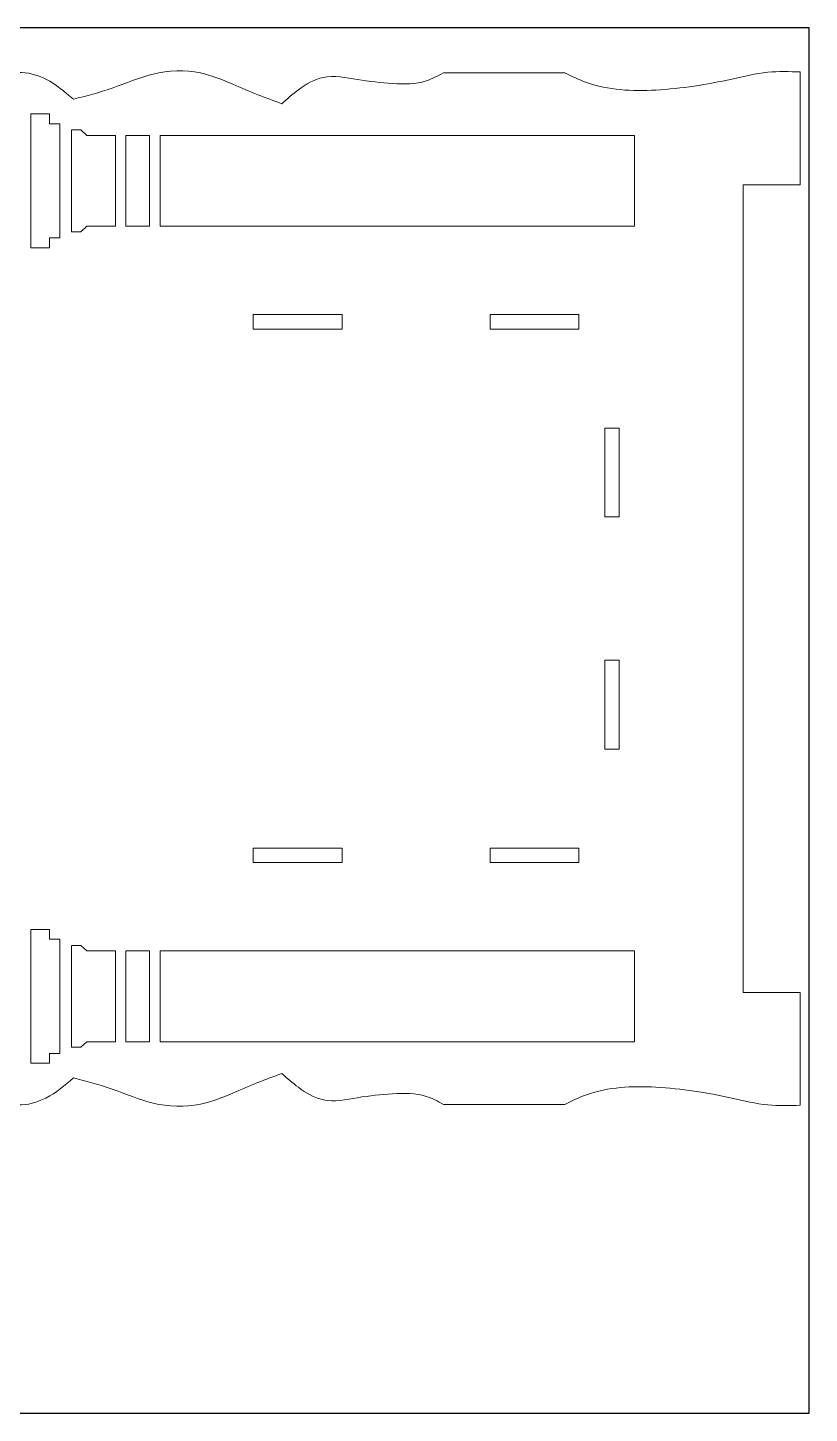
# Model space of a CAD drawing. Header units: inches. Extents: x -604 to 396, y -92 to 517.
# Drawn here: x 232.7 to 395.7, y -79.6 to 209.4 of the extents above; entities that cross this region are included whole.
import ezdxf

# ---------------------------------------------------------------- set-up
doc = ezdxf.new("R2010")
doc.units = ezdxf.units.IN
doc.header["$MEASUREMENT"] = 0
doc.layers.add('Layer 1', color=7, linetype='Continuous')

msp = doc.modelspace()

# ---------------------------------------------------------------- linework, layer by layer
at = {"color": 1}
msp.add_lwpolyline([(-16.29, -79.62), (395.71, -79.62), (395.71, 209.38), (-16.29, 209.38)], close=True, dxfattribs=at)
at = {"layer": 'Layer 1', "lineweight": 9}
for points, knots in [([(393.82, 200.16), (393.82, 200.16), (393.82, 176.61), (393.82, 176.61), (393.82, 176.61), (393.82, 176.61), (381.95, 176.61), (381.95, 176.61), (381.95, 176.61), (381.95, 176.61), (381.95, 92.39), (381.95, 92.39), (381.95, 92.39), (381.95, 92.39), (381.95, 8.17), (381.95, 8.17), (381.95, 8.17), (381.95, 8.17), (393.82, 8.17), (393.82, 8.17), (393.82, 8.17), (393.82, 8.17), (393.82, -15.37), (393.82, -15.37), (393.82, -15.37), (391.56, -15.45), (389.3, -15.53), (387.07, -15.31), (387.07, -15.31), (384.54, -15.06), (382.06, -14.45), (379.57, -13.9), (379.57, -13.9), (374.34, -12.74), (369.1, -11.88), (363.7, -11.6), (363.7, -11.6), (358.8, -11.34), (353.77, -11.55), (349.22, -13.19), (349.22, -13.19), (347.69, -13.74), (346.21, -14.46), (344.72, -15.18), (344.72, -15.18), (336.28, -15.18), (327.83, -15.18), (319.39, -15.18), (319.39, -15.18), (318.22, -14.54), (317.05, -13.91), (315.82, -13.51), (315.82, -13.51), (313.61, -12.79), (311.16, -12.82), (308.8, -12.97), (308.8, -12.97), (306.33, -13.12), (303.95, -13.38), (301.49, -13.79), (301.49, -13.79), (299.08, -14.19), (296.61, -14.73), (294.3, -14.24), (294.3, -14.24), (292.45, -13.85), (290.72, -12.8), (289.15, -11.63), (289.15, -11.63), (287.93, -10.72), (286.81, -9.73), (285.69, -8.75), (285.69, -8.75), (284.01, -9.36), (282.33, -9.97), (280.68, -10.63), (280.68, -10.63), (278.92, -11.33), (277.19, -12.09), (275.45, -12.83), (275.45, -12.83), (273.25, -13.76), (271.03, -14.67), (268.71, -15.15), (268.71, -15.15), (265.49, -15.82), (262.08, -15.69), (258.87, -14.92), (258.87, -14.92), (255.92, -14.22), (253.15, -12.98), (250.3, -11.99), (250.3, -11.99), (247.66, -11.08), (244.95, -10.38), (242.24, -9.68), (242.24, -9.68), (240.44, -11.23), (238.64, -12.78), (236.51, -13.86), (236.51, -13.86), (234.7, -14.78), (232.65, -15.36), (230.65, -15.28), (230.65, -15.28), (229.58, -15.24), (228.52, -15.01), (227.47, -14.76), (227.47, -14.76), (225.53, -14.28), (223.63, -13.7), (221.7, -13.25), (221.7, -13.25), (217.37, -12.23), (212.89, -11.89), (208.39, -11.79), (208.39, -11.79), (205.07, -11.71), (201.74, -11.76), (198.53, -12.39), (198.53, -12.39), (195.43, -13), (192.44, -14.16), (189.45, -15.31), (189.45, -15.31), (187.19, -15.25), (184.92, -15.19), (182.67, -14.96), (182.67, -14.96), (179.31, -14.62), (175.97, -13.91), (172.78, -12.69), (172.78, -12.69), (168.19, -10.96), (163.91, -8.19), (160.72, -4.48), (160.72, -4.48), (156.19, 0.8), (153.88, 7.97), (153.38, 14.94), (153.38, 14.94), (153.18, 17.79), (153.28, 20.6), (153.38, 23.41), (153.38, 23.41), (148.59, 25.7), (143.8, 28), (139.69, 31.37), (139.69, 31.37), (136.72, 33.81), (134.1, 36.82), (132.45, 40.25), (132.45, 40.25), (130.59, 44.1), (129.94, 48.48), (129.78, 52.8), (129.78, 52.8), (129.61, 57.4), (130.01, 61.92), (130.4, 66.44), (130.4, 66.44), (118.03, 68.91), (109.12, 79.78), (109.12, 92.39), (109.12, 92.39), (109.12, 105.01), (118.03, 115.87), (130.4, 118.34), (130.4, 118.34), (130.01, 122.86), (129.61, 127.38), (129.78, 131.98), (129.78, 131.98), (129.94, 136.3), (130.59, 140.69), (132.45, 144.53), (132.45, 144.53), (134.1, 147.97), (136.72, 150.97), (139.69, 153.42), (139.69, 153.42), (143.8, 156.79), (148.59, 159.08), (153.38, 161.38), (153.38, 161.38), (153.28, 164.19), (153.18, 167), (153.38, 169.84), (153.38, 169.84), (153.88, 176.82), (156.19, 183.99), (160.72, 189.26), (160.72, 189.26), (163.91, 192.97), (168.19, 195.74), (172.78, 197.48), (172.78, 197.48), (175.97, 198.69), (179.31, 199.4), (182.67, 199.74), (182.67, 199.74), (184.92, 199.97), (187.19, 200.03), (189.45, 200.1), (189.45, 200.1), (192.44, 198.94), (195.43, 197.79), (198.53, 197.17), (198.53, 197.17), (201.74, 196.54), (205.07, 196.49), (208.39, 196.57), (208.39, 196.57), (212.89, 196.68), (217.37, 197.02), (221.7, 198.03), (221.7, 198.03), (223.63, 198.48), (225.53, 199.06), (227.47, 199.54), (227.47, 199.54), (228.52, 199.8), (229.58, 200.02), (230.65, 200.06), (230.65, 200.06), (232.65, 200.14), (234.7, 199.56), (236.51, 198.64), (236.51, 198.64), (238.64, 197.56), (240.44, 196.02), (242.24, 194.47), (242.24, 194.47), (244.95, 195.17), (247.66, 195.86), (250.3, 196.78), (250.3, 196.78), (253.15, 197.76), (255.92, 199), (258.87, 199.71), (258.87, 199.71), (262.08, 200.47), (265.49, 200.61), (268.71, 199.94), (268.71, 199.94), (271.03, 199.45), (273.25, 198.55), (275.45, 197.62), (275.45, 197.62), (277.19, 196.87), (278.92, 196.11), (280.68, 195.41), (280.68, 195.41), (282.33, 194.75), (284.01, 194.14), (285.69, 193.53), (285.69, 193.53), (286.81, 194.52), (287.93, 195.5), (289.15, 196.41), (289.15, 196.41), (290.72, 197.58), (292.45, 198.63), (294.3, 199.02), (294.3, 199.02), (296.61, 199.51), (299.08, 198.98), (301.49, 198.58), (301.49, 198.58), (303.95, 198.17), (306.33, 197.9), (308.8, 197.75), (308.8, 197.75), (311.16, 197.61), (313.61, 197.58), (315.82, 198.29), (315.82, 198.29), (317.05, 198.69), (318.22, 199.33), (319.39, 199.96), (319.39, 199.96), (327.83, 199.96), (336.28, 199.96), (344.72, 199.96), (344.72, 199.96), (346.21, 199.24), (347.69, 198.53), (349.22, 197.97), (349.22, 197.97), (353.77, 196.33), (358.8, 196.12), (363.7, 196.38), (363.7, 196.38), (369.1, 196.67), (374.34, 197.52), (379.57, 198.68), (379.57, 198.68), (382.06, 199.23), (384.54, 199.85), (387.07, 200.09), (387.07, 200.09), (389.3, 200.31), (391.56, 200.23), (393.82, 200.16)], [0, 0, 0, 0, 0.012987, 0.012987, 0.012987, 0.012987, 0.025974, 0.025974, 0.025974, 0.025974, 0.038961, 0.038961, 0.038961, 0.038961, 0.051948, 0.051948, 0.051948, 0.051948, 0.064935, 0.064935, 0.064935, 0.064935, 0.077922, 0.077922, 0.077922, 0.077922, 0.090909, 0.090909, 0.090909, 0.090909, 0.103896, 0.103896, 0.103896, 0.103896, 0.116883, 0.116883, 0.116883, 0.116883, 0.12987, 0.12987, 0.12987, 0.12987, 0.142857, 0.142857, 0.142857, 0.142857, 0.155844, 0.155844, 0.155844, 0.155844, 0.168831, 0.168831, 0.168831, 0.168831, 0.181818, 0.181818, 0.181818, 0.181818, 0.194805, 0.194805, 0.194805, 0.194805, 0.207792, 0.207792, 0.207792, 0.207792, 0.220779, 0.220779, 0.220779, 0.220779, 0.233766, 0.233766, 0.233766, 0.233766, 0.246753, 0.246753, 0.246753, 0.246753, 0.25974, 0.25974, 0.25974, 0.25974, 0.272727, 0.272727, 0.272727, 0.272727, 0.285714, 0.285714, 0.285714, 0.285714, 0.298701, 0.298701, 0.298701, 0.298701, 0.311688, 0.311688, 0.311688, 0.311688, 0.324675, 0.324675, 0.324675, 0.324675, 0.337662, 0.337662, 0.337662, 0.337662, 0.350649, 0.350649, 0.350649, 0.350649, 0.363636, 0.363636, 0.363636, 0.363636, 0.376623, 0.376623, 0.376623, 0.376623, 0.38961, 0.38961, 0.38961, 0.38961, 0.402597, 0.402597, 0.402597, 0.402597, 0.415584, 0.415584, 0.415584, 0.415584, 0.428571, 0.428571, 0.428571, 0.428571, 0.441558, 0.441558, 0.441558, 0.441558, 0.454545, 0.454545, 0.454545, 0.454545, 0.467532, 0.467532, 0.467532, 0.467532, 0.480519, 0.480519, 0.480519, 0.480519, 0.493506, 0.493506, 0.493506, 0.493506, 0.506494, 0.506494, 0.506494, 0.506494, 0.519481, 0.519481, 0.519481, 0.519481, 0.532468, 0.532468, 0.532468, 0.532468, 0.545455, 0.545455, 0.545455, 0.545455, 0.558442, 0.558442, 0.558442, 0.558442, 0.571429, 0.571429, 0.571429, 0.571429, 0.584416, 0.584416, 0.584416, 0.584416, 0.597403, 0.597403, 0.597403, 0.597403, 0.61039, 0.61039, 0.61039, 0.61039, 0.623377, 0.623377, 0.623377, 0.623377, 0.636364, 0.636364, 0.636364, 0.636364, 0.649351, 0.649351, 0.649351, 0.649351, 0.662338, 0.662338, 0.662338, 0.662338, 0.675325, 0.675325, 0.675325, 0.675325, 0.688312, 0.688312, 0.688312, 0.688312, 0.701299, 0.701299, 0.701299, 0.701299, 0.714286, 0.714286, 0.714286, 0.714286, 0.727273, 0.727273, 0.727273, 0.727273, 0.74026, 0.74026, 0.74026, 0.74026, 0.753247, 0.753247, 0.753247, 0.753247, 0.766234, 0.766234, 0.766234, 0.766234, 0.779221, 0.779221, 0.779221, 0.779221, 0.792208, 0.792208, 0.792208, 0.792208, 0.805195, 0.805195, 0.805195, 0.805195, 0.818182, 0.818182, 0.818182, 0.818182, 0.831169, 0.831169, 0.831169, 0.831169, 0.844156, 0.844156, 0.844156, 0.844156, 0.857143, 0.857143, 0.857143, 0.857143, 0.87013, 0.87013, 0.87013, 0.87013, 0.883117, 0.883117, 0.883117, 0.883117, 0.896104, 0.896104, 0.896104, 0.896104, 0.909091, 0.909091, 0.909091, 0.909091, 0.922078, 0.922078, 0.922078, 0.922078, 0.935065, 0.935065, 0.935065, 0.935065, 0.948052, 0.948052, 0.948052, 0.948052, 0.961039, 0.961039, 0.961039, 0.961039, 0.974026, 0.974026, 0.974026, 0.974026, 1, 1, 1, 1]), ([(239.41, 189.34), (239.41, 189.34), (237.25, 189.34), (237.25, 189.34), (237.25, 189.34), (237.25, 189.34), (237.25, 191.39), (237.25, 191.39), (237.25, 191.39), (237.25, 191.39), (233.33, 191.39), (233.33, 191.39), (233.33, 191.39), (233.33, 191.39), (233.33, 163.49), (233.33, 163.49), (233.33, 163.49), (233.33, 163.49), (237.25, 163.49), (237.25, 163.49), (237.25, 163.49), (237.25, 163.49), (237.25, 165.54), (237.25, 165.54), (237.25, 165.54), (237.25, 165.54), (239.41, 165.54), (239.41, 165.54), (239.41, 165.54), (239.41, 165.54), (239.41, 189.34), (239.41, 189.34)], [0, 0, 0, 0, 0.111111, 0.111111, 0.111111, 0.111111, 0.222222, 0.222222, 0.222222, 0.222222, 0.333333, 0.333333, 0.333333, 0.333333, 0.444444, 0.444444, 0.444444, 0.444444, 0.555556, 0.555556, 0.555556, 0.555556, 0.666667, 0.666667, 0.666667, 0.666667, 0.777778, 0.777778, 0.777778, 0.777778, 1, 1, 1, 1]), ([(241.82, 177.44), (241.82, 177.44), (241.82, 166.82), (241.82, 166.82), (241.82, 166.82), (241.82, 166.82), (243.77, 166.82), (243.77, 166.82), (243.77, 166.82), (243.77, 166.82), (245.05, 167.98), (245.05, 167.98), (245.05, 167.98), (245.05, 167.98), (250.98, 167.98), (250.98, 167.98), (250.98, 167.98), (250.98, 167.98), (250.98, 186.9), (250.98, 186.9), (250.98, 186.9), (250.98, 186.9), (245.05, 186.9), (245.05, 186.9), (245.05, 186.9), (245.05, 186.9), (243.77, 188.06), (243.77, 188.06), (243.77, 188.06), (243.77, 188.06), (241.82, 188.06), (241.82, 188.06), (241.82, 188.06), (241.82, 188.06), (241.82, 177.44), (241.82, 177.44)], [0, 0, 0, 0, 0.1, 0.1, 0.1, 0.1, 0.2, 0.2, 0.2, 0.2, 0.3, 0.3, 0.3, 0.3, 0.4, 0.4, 0.4, 0.4, 0.5, 0.5, 0.5, 0.5, 0.6, 0.6, 0.6, 0.6, 0.7, 0.7, 0.7, 0.7, 0.8, 0.8, 0.8, 0.8, 1, 1, 1, 1]), ([(253.2, 186.9), (253.2, 186.9), (258.13, 186.9), (258.13, 186.9), (258.13, 186.9), (258.13, 186.9), (258.13, 167.98), (258.13, 167.98), (258.13, 167.98), (258.13, 167.98), (253.2, 167.98), (253.2, 167.98), (253.2, 167.98), (253.2, 167.98), (253.2, 186.9), (253.2, 186.9)], [0, 0, 0, 0, 0.2, 0.2, 0.2, 0.2, 0.4, 0.4, 0.4, 0.4, 0.6, 0.6, 0.6, 0.6, 1, 1, 1, 1]), ([(260.35, 186.9), (260.35, 186.9), (359.23, 186.9), (359.23, 186.9), (359.23, 186.9), (359.23, 186.9), (359.23, 167.98), (359.23, 167.98), (359.23, 167.98), (359.23, 167.98), (260.35, 167.98), (260.35, 167.98), (260.35, 167.98), (260.35, 167.98), (260.35, 186.9), (260.35, 186.9)], [0, 0, 0, 0, 0.2, 0.2, 0.2, 0.2, 0.4, 0.4, 0.4, 0.4, 0.6, 0.6, 0.6, 0.6, 1, 1, 1, 1]), ([(279.75, 149.53), (279.75, 149.53), (279.75, 146.53), (279.75, 146.53), (279.75, 146.53), (279.75, 146.53), (298.28, 146.53), (298.28, 146.53), (298.28, 146.53), (298.28, 146.53), (298.28, 149.53), (298.28, 149.53), (298.28, 149.53), (298.28, 149.53), (279.75, 149.53), (279.75, 149.53)], [0, 0, 0, 0, 0.2, 0.2, 0.2, 0.2, 0.4, 0.4, 0.4, 0.4, 0.6, 0.6, 0.6, 0.6, 1, 1, 1, 1]), ([(329.13, 149.53), (329.13, 149.53), (329.13, 146.53), (329.13, 146.53), (329.13, 146.53), (329.13, 146.53), (347.66, 146.53), (347.66, 146.53), (347.66, 146.53), (347.66, 146.53), (347.66, 149.53), (347.66, 149.53), (347.66, 149.53), (347.66, 149.53), (329.13, 149.53), (329.13, 149.53)], [0, 0, 0, 0, 0.2, 0.2, 0.2, 0.2, 0.4, 0.4, 0.4, 0.4, 0.6, 0.6, 0.6, 0.6, 1, 1, 1, 1]), ([(353.09, 125.87), (353.09, 125.87), (356.09, 125.87), (356.09, 125.87), (356.09, 125.87), (356.09, 125.87), (356.09, 107.34), (356.09, 107.34), (356.09, 107.34), (356.09, 107.34), (353.09, 107.34), (353.09, 107.34), (353.09, 107.34), (353.09, 107.34), (353.09, 125.87), (353.09, 125.87)], [0, 0, 0, 0, 0.2, 0.2, 0.2, 0.2, 0.4, 0.4, 0.4, 0.4, 0.6, 0.6, 0.6, 0.6, 1, 1, 1, 1]), ([(353.09, 58.91), (353.09, 58.91), (356.09, 58.91), (356.09, 58.91), (356.09, 58.91), (356.09, 58.91), (356.09, 77.44), (356.09, 77.44), (356.09, 77.44), (356.09, 77.44), (353.09, 77.44), (353.09, 77.44), (353.09, 77.44), (353.09, 77.44), (353.09, 58.91), (353.09, 58.91)], [0, 0, 0, 0, 0.2, 0.2, 0.2, 0.2, 0.4, 0.4, 0.4, 0.4, 0.6, 0.6, 0.6, 0.6, 1, 1, 1, 1]), ([(279.75, 35.25), (279.75, 35.25), (279.75, 38.25), (279.75, 38.25), (279.75, 38.25), (279.75, 38.25), (298.28, 38.25), (298.28, 38.25), (298.28, 38.25), (298.28, 38.25), (298.28, 35.25), (298.28, 35.25), (298.28, 35.25), (298.28, 35.25), (279.75, 35.25), (279.75, 35.25)], [0, 0, 0, 0, 0.2, 0.2, 0.2, 0.2, 0.4, 0.4, 0.4, 0.4, 0.6, 0.6, 0.6, 0.6, 1, 1, 1, 1]), ([(329.13, 35.25), (329.13, 35.25), (329.13, 38.25), (329.13, 38.25), (329.13, 38.25), (329.13, 38.25), (347.66, 38.25), (347.66, 38.25), (347.66, 38.25), (347.66, 38.25), (347.66, 35.25), (347.66, 35.25), (347.66, 35.25), (347.66, 35.25), (329.13, 35.25), (329.13, 35.25)], [0, 0, 0, 0, 0.2, 0.2, 0.2, 0.2, 0.4, 0.4, 0.4, 0.4, 0.6, 0.6, 0.6, 0.6, 1, 1, 1, 1]), ([(239.41, -4.55), (239.41, -4.55), (237.25, -4.55), (237.25, -4.55), (237.25, -4.55), (237.25, -4.55), (237.25, -6.6), (237.25, -6.6), (237.25, -6.6), (237.25, -6.6), (233.33, -6.6), (233.33, -6.6), (233.33, -6.6), (233.33, -6.6), (233.33, 21.29), (233.33, 21.29), (233.33, 21.29), (233.33, 21.29), (237.25, 21.29), (237.25, 21.29), (237.25, 21.29), (237.25, 21.29), (237.25, 19.24), (237.25, 19.24), (237.25, 19.24), (237.25, 19.24), (239.41, 19.24), (239.41, 19.24), (239.41, 19.24), (239.41, 19.24), (239.41, -4.55), (239.41, -4.55)], [0, 0, 0, 0, 0.111111, 0.111111, 0.111111, 0.111111, 0.222222, 0.222222, 0.222222, 0.222222, 0.333333, 0.333333, 0.333333, 0.333333, 0.444444, 0.444444, 0.444444, 0.444444, 0.555556, 0.555556, 0.555556, 0.555556, 0.666667, 0.666667, 0.666667, 0.666667, 0.777778, 0.777778, 0.777778, 0.777778, 1, 1, 1, 1]), ([(250.98, -2.12), (250.98, -2.12), (245.05, -2.12), (245.05, -2.12), (245.05, -2.12), (245.05, -2.12), (243.77, -3.27), (243.77, -3.27), (243.77, -3.27), (243.77, -3.27), (241.82, -3.27), (241.82, -3.27), (241.82, -3.27), (241.82, -3.27), (241.82, 7.35), (241.82, 7.35), (241.82, 7.35), (241.82, 7.35), (241.82, 17.96), (241.82, 17.96), (241.82, 17.96), (241.82, 17.96), (243.77, 17.96), (243.77, 17.96), (243.77, 17.96), (243.77, 17.96), (245.05, 16.81), (245.05, 16.81), (245.05, 16.81), (245.05, 16.81), (250.98, 16.81), (250.98, 16.81), (250.98, 16.81), (250.98, 16.81), (250.98, -2.12), (250.98, -2.12)], [0, 0, 0, 0, 0.1, 0.1, 0.1, 0.1, 0.2, 0.2, 0.2, 0.2, 0.3, 0.3, 0.3, 0.3, 0.4, 0.4, 0.4, 0.4, 0.5, 0.5, 0.5, 0.5, 0.6, 0.6, 0.6, 0.6, 0.7, 0.7, 0.7, 0.7, 0.8, 0.8, 0.8, 0.8, 1, 1, 1, 1]), ([(258.13, 16.81), (258.13, 16.81), (258.13, -2.12), (258.13, -2.12), (258.13, -2.12), (258.13, -2.12), (253.2, -2.12), (253.2, -2.12), (253.2, -2.12), (253.2, -2.12), (253.2, 16.81), (253.2, 16.81), (253.2, 16.81), (253.2, 16.81), (258.13, 16.81), (258.13, 16.81)], [0, 0, 0, 0, 0.2, 0.2, 0.2, 0.2, 0.4, 0.4, 0.4, 0.4, 0.6, 0.6, 0.6, 0.6, 1, 1, 1, 1]), ([(260.35, 16.81), (260.35, 16.81), (260.35, -2.12), (260.35, -2.12), (260.35, -2.12), (260.35, -2.12), (359.23, -2.12), (359.23, -2.12), (359.23, -2.12), (359.23, -2.12), (359.23, 16.81), (359.23, 16.81), (359.23, 16.81), (359.23, 16.81), (260.35, 16.81), (260.35, 16.81)], [0, 0, 0, 0, 0.2, 0.2, 0.2, 0.2, 0.4, 0.4, 0.4, 0.4, 0.6, 0.6, 0.6, 0.6, 1, 1, 1, 1])]:
    msp.add_open_spline(points, degree=3, knots=knots, dxfattribs=at)

doc.saveas('drawing.dxf')
